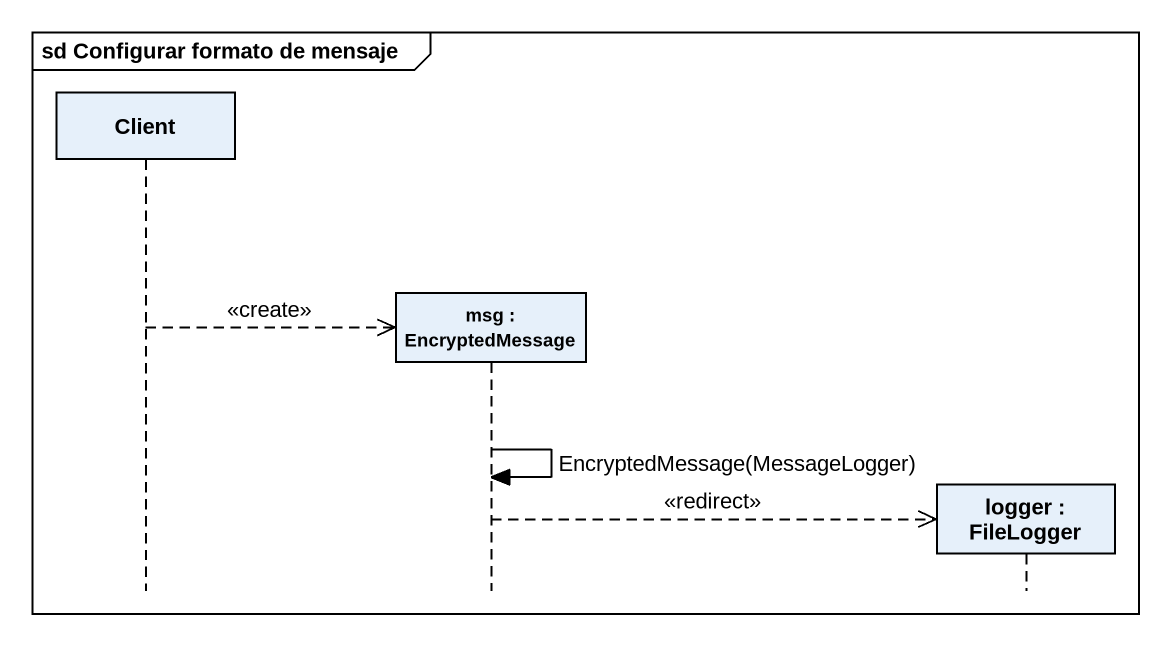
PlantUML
@startuml
mainframe sd Configurar formato de mensaje
hide footbox
participant Client
participant "msg : EncryptedMessage" as msg
participant "logger : FileLogger" as logger

Client -->> msg ** : <<create>>
msg -> msg : EncryptedMessage(MessageLogger)
msg -->> logger ** : <<redirect>>
@enduml
